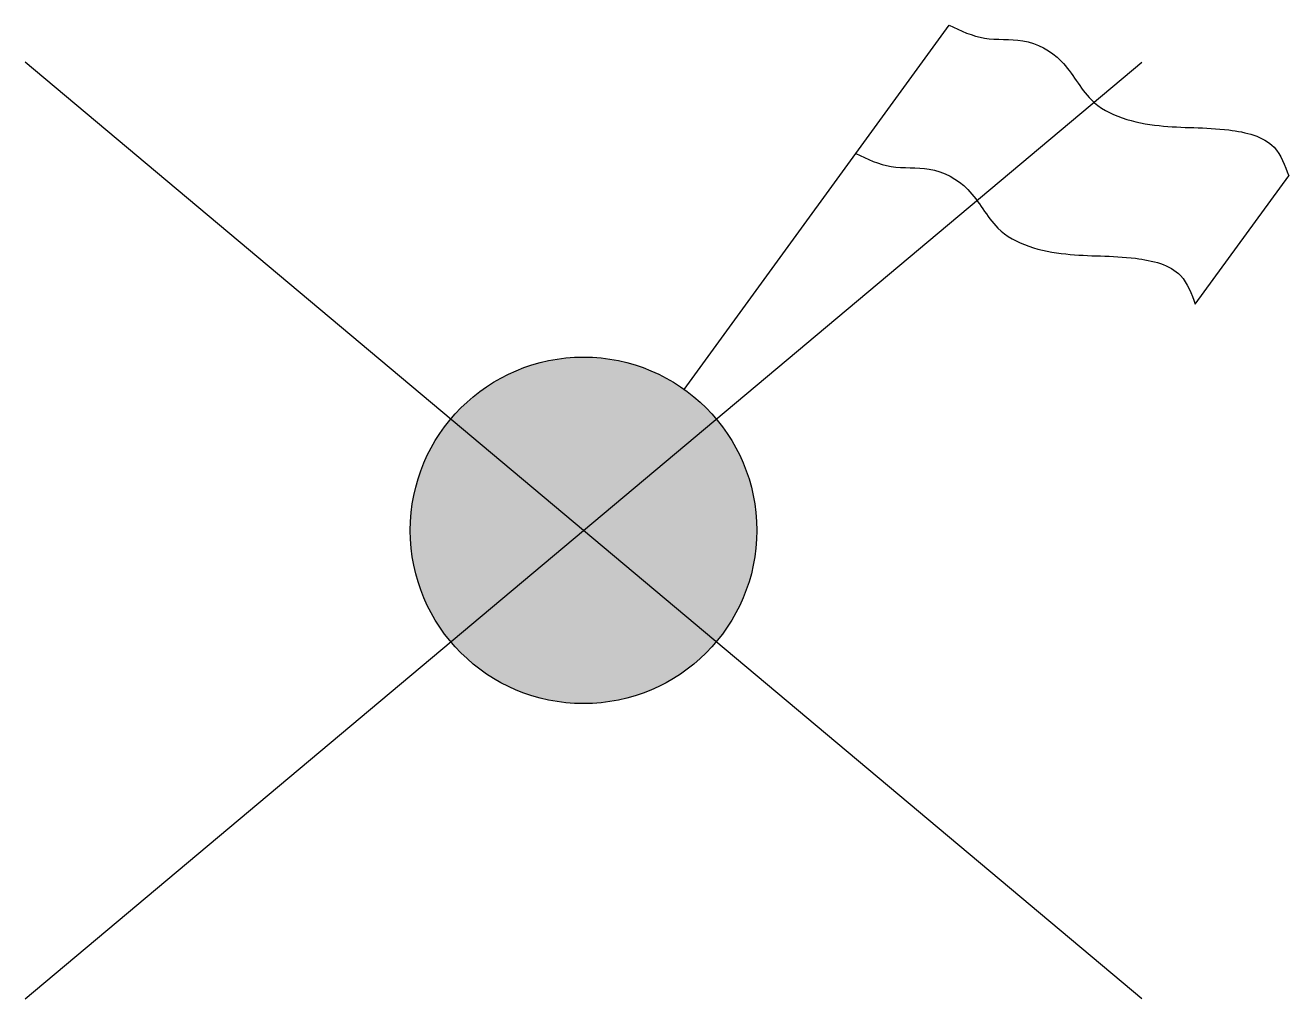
# Model space of a CAD drawing. Extents: x -3.22 to 4.07, y -2.7 to 2.92.
import ezdxf

# ---------------------------------------------------------------- set-up
doc = ezdxf.new("R2010")
doc.units = 0

msp = doc.modelspace()

# ---------------------------------------------------------------- hatches: boundary and pattern name
msp.add_hatch(color=256).paths.add_polyline_path([(1, 0, 1), (-1, 0, 1)])

# ---------------------------------------------------------------- linework, layer by layer
for p, q in [((0.581, 0.8139), (2.11, 2.915)), ((-3.2212, -2.7029), (3.2212, 2.7029)), ((3.2212, -2.7029), (-3.2212, 2.7029)), ((3.53, 1.305), (4.069, 2.0457))]:
    msp.add_line(p, q)
msp.add_circle((0, 0), 1)
for points in [[(2.11, 2.915), (2.314, 2.8407), (2.534, 2.8257), (2.7565, 2.7082), (2.929, 2.4857), (3.3215, 2.3357), (3.724, 2.3107), (3.984, 2.2107), (4.069, 2.0457)], [(1.571, 2.1744), (1.775, 2.1), (1.995, 2.085), (2.2175, 1.9675), (2.39, 1.745), (2.7825, 1.595), (3.185, 1.57), (3.445, 1.47), (3.53, 1.305)]]:
    msp.add_spline(points, degree=3)

doc.saveas('drawing.dxf')
